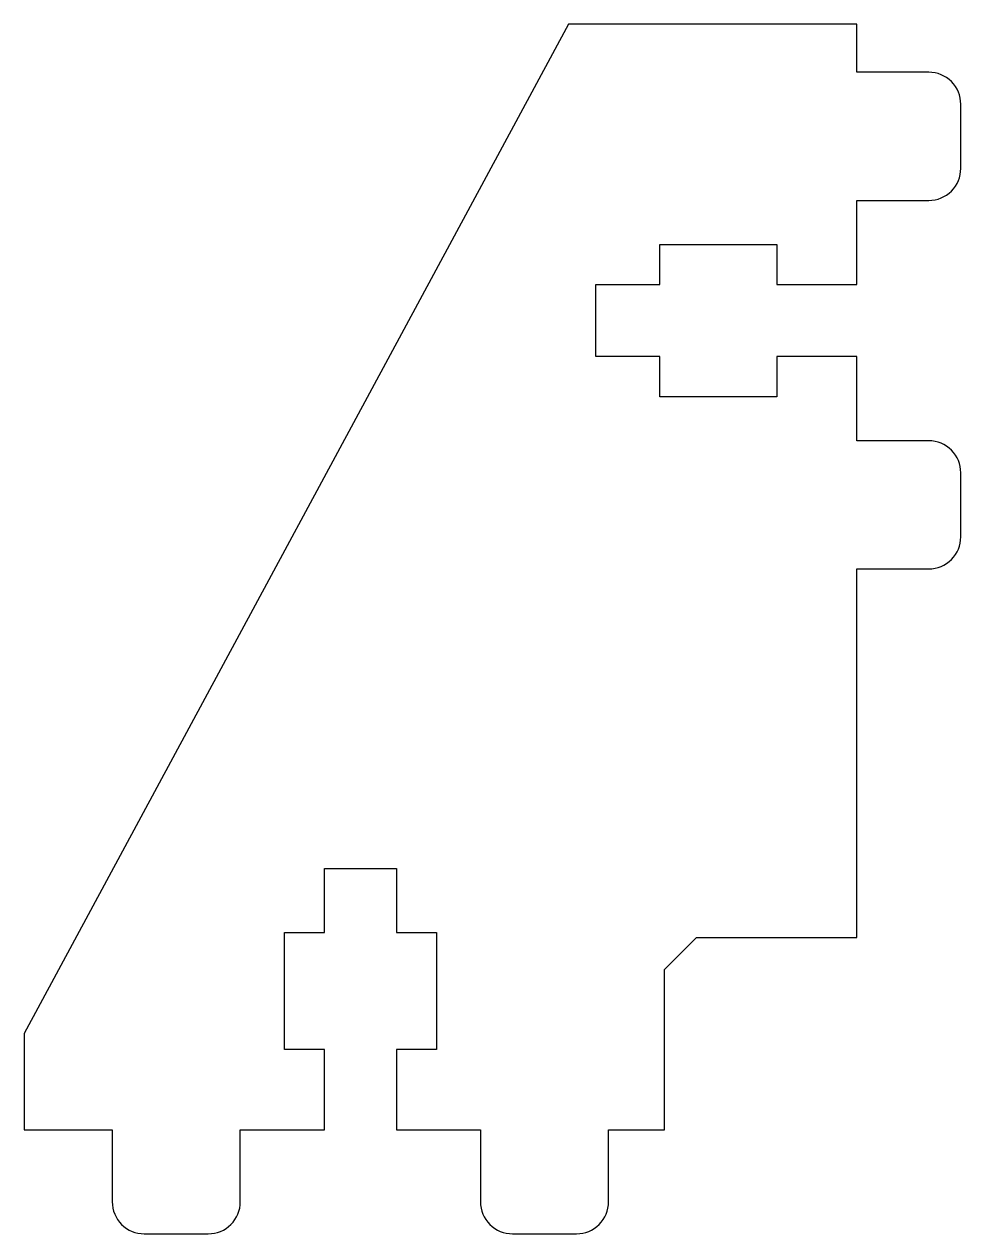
# Model space of a CAD drawing. Header units: millimetres. Extents: x 0 to 58.5, y -6.5 to 69.
import ezdxf

# ---------------------------------------------------------------- set-up
doc = ezdxf.new("R2010")
doc.units = ezdxf.units.MM

msp = doc.modelspace()

# ---------------------------------------------------------------- linework, layer by layer
msp.add_lwpolyline([(40, 0), (40, 10), (42, 12), (52, 12), (52, 35), (56.5, 35, 0.414214), (58.5, 37), (58.5, 41, 0.414214), (56.5, 43), (52, 43), (52, 48.25), (47, 48.25), (47, 45.75), (39.7, 45.75), (39.7, 48.25), (35.7, 48.25), (35.7, 52.75), (39.7, 52.75), (39.7, 55.25), (47, 55.25), (47, 52.75), (52, 52.75), (52, 58), (56.5, 58, 0.414214), (58.5, 60), (58.5, 64, 0.414214), (56.5, 66), (52, 66), (52, 69), (34, 69), (0, 6), (0, 0), (5.5, 0), (5.5, -4.5, 0.414214), (7.5, -6.5), (11.5, -6.5, 0.414214), (13.5, -4.5), (13.5, 0), (18.75, 0), (18.75, 5), (16.25, 5), (16.25, 12.3), (18.75, 12.3), (18.75, 16.3), (23.25, 16.3), (23.25, 12.3), (25.75, 12.3), (25.75, 5), (23.25, 5), (23.25, 0), (28.5, 0), (28.5, -4.5, 0.414214), (30.5, -6.5), (34.5, -6.5, 0.414214), (36.5, -4.5), (36.5, 0)], format="xyb", close=True)

doc.saveas('drawing.dxf')
